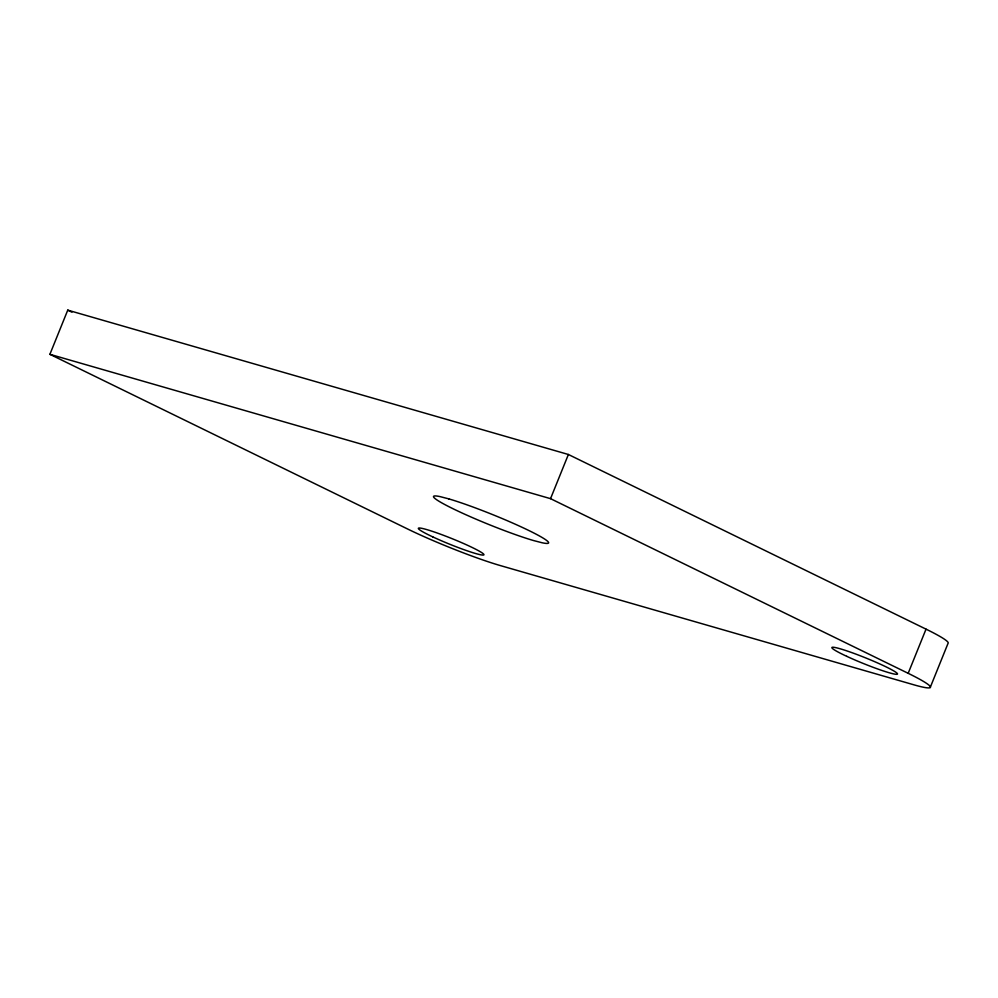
<?xml version="1.0" encoding="UTF-8"?>
<svg xmlns="http://www.w3.org/2000/svg" width="998" height="998" viewBox="0 0 998 998"><rect width="100%" height="100%" fill="white"/><g stroke="black" fill="none" stroke-linecap="round" stroke-linejoin="round"><path stroke-width="1.5" d="M49.9 354.315L550.534 498.663L908.18 673.313A70.846 6.05 22 0 1 913.894 684.815L500.322 565.567A70.846 6.05 22 0 1 407.546 528.965L49.9 354.315L67.752 310.141L568.386 454.489L926.032 629.139A70.846 6.05 22 0 1 948.063 643.298L930.211 687.485M550.534 498.663L568.386 454.489M908.18 673.313L926.032 629.139M67.752 310.141L71.943 312.187M448.738 498.863L440.093 496.617A61.988 5.289 22 0 0 457.932 511.076A61.988 5.289 22 0 0 533.344 540.492L541.989 542.737A61.988 5.289 22 0 0 524.15 528.266A61.988 5.289 22 0 0 448.738 498.863M846.741 656.322A35.429 3.031 22 0 0 897.464 674.087A35.429 3.031 22 0 0 849.735 651.881A35.429 3.031 22 0 0 846.741 656.322M432.795 536.899A35.429 3.031 22 0 0 483.868 554.876A35.429 3.031 22 0 0 436.575 532.782A35.429 3.031 22 0 0 432.795 536.899"/></g></svg>
